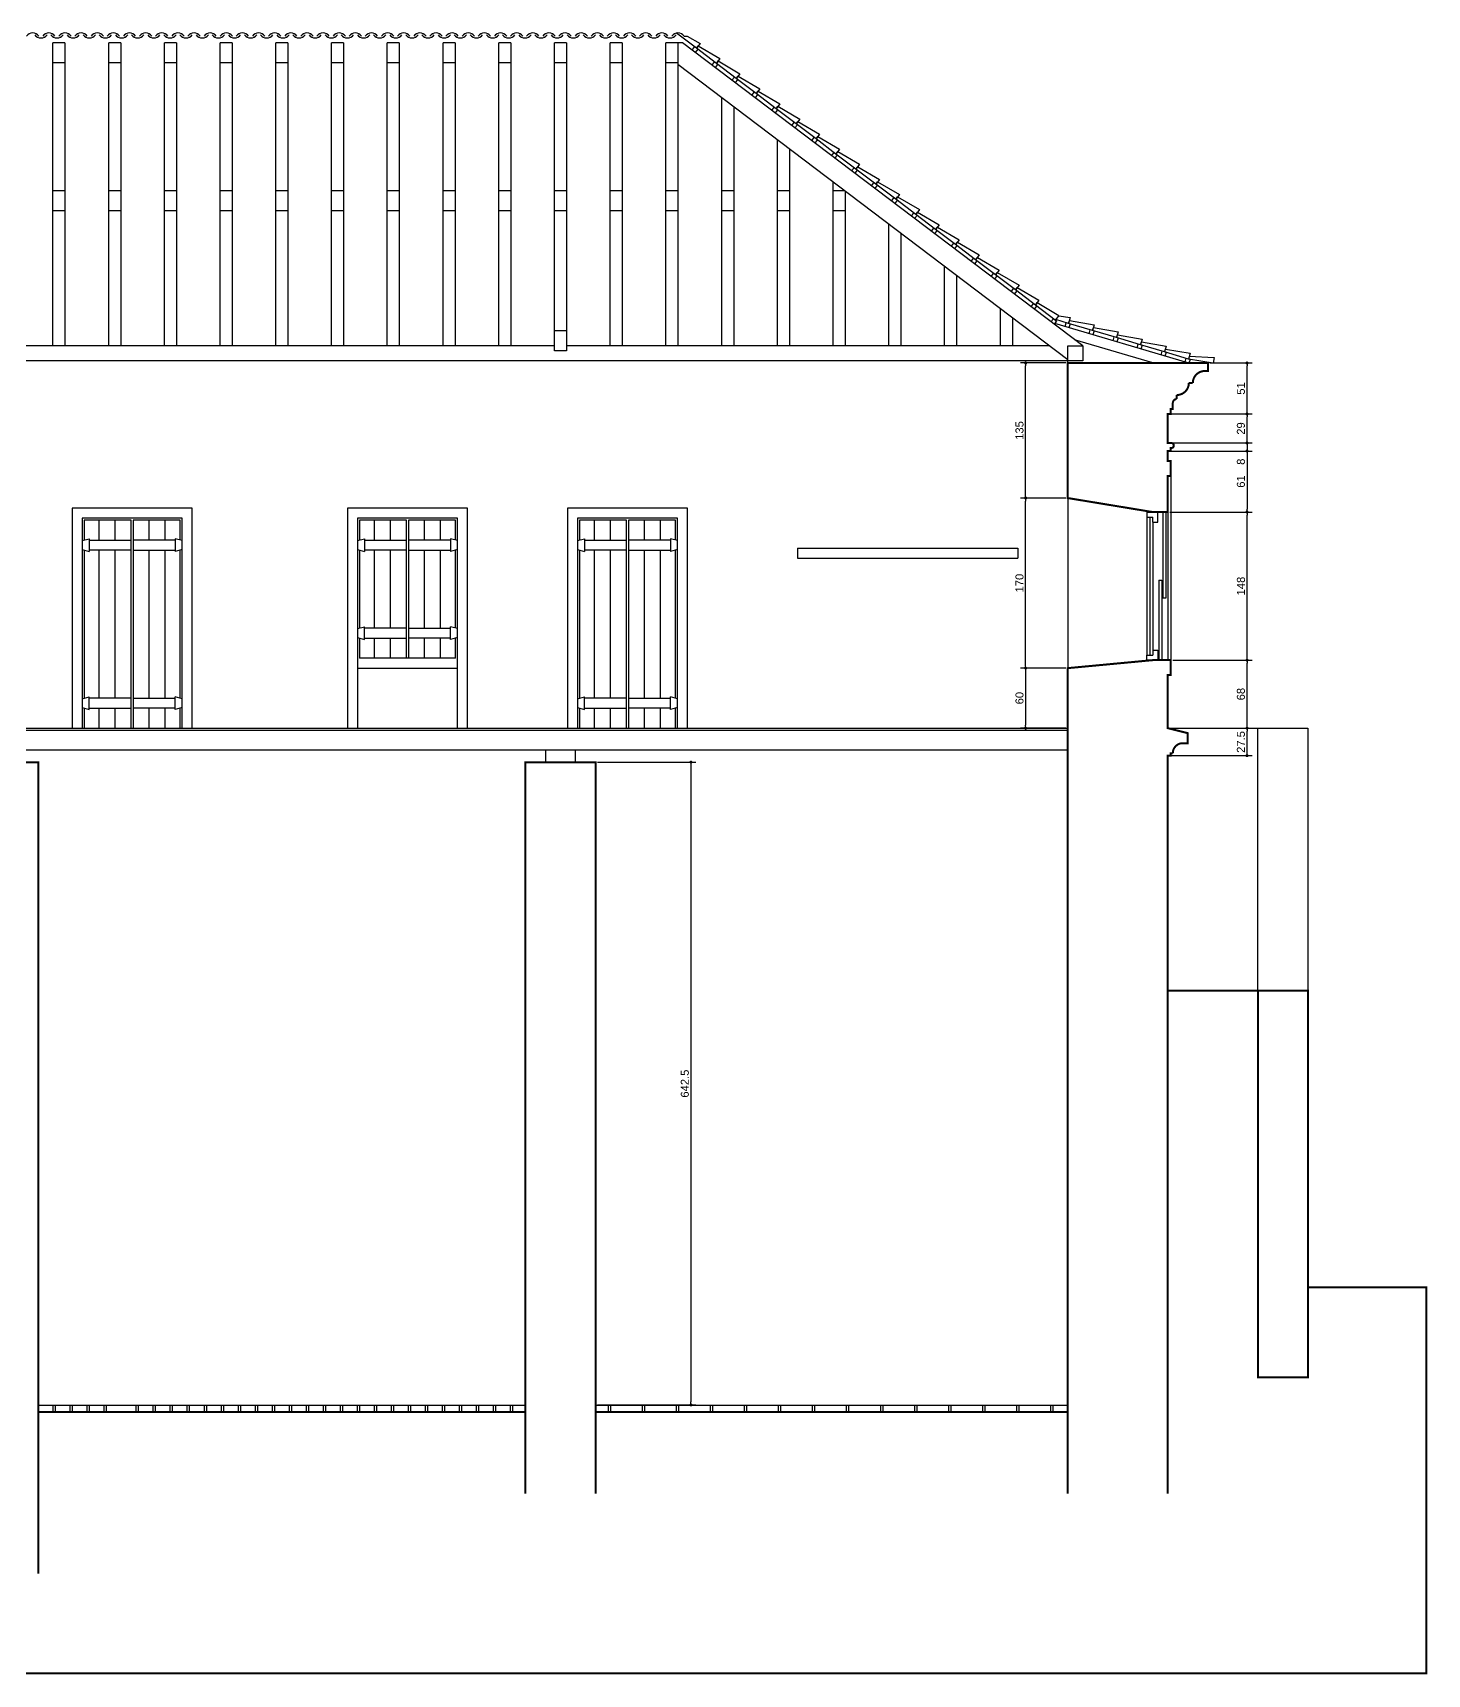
# Model space of a CAD drawing. Extents: x -6493 to 6606, y -1422 to 11651.
# Drawn here: x -254 to 1139, y 6164 to 7804 of the extents above; entities that cross this region are included whole.
import ezdxf

# ---------------------------------------------------------------- set-up
doc = ezdxf.new("R2010")
doc.units = 0
doc.header["$PDMODE"] = 35
doc.layers.get('0').update_dxf_attribs({"linetype": 'CONTINUOUS'})
doc.layers.get('DEFPOINTS').update_dxf_attribs({"linetype": 'CONTINUOUS'})
for name, color, linetype in [('COTA', 7, 'CONTINUOUS'), ('PAREDE', 7, 'CONTINUOUS'), ('PAREDE_FINA', 7, 'CONTINUOUS')]:
    doc.layers.add(name, color=color, linetype=linetype)
doc.styles.add('TEXTO', font='ARIAL.TTF')
doc.dimstyles.new('COTA', dxfattribs={"dimtxt": 8, "dimasz": 3, "dimexe": 5, "dimexo": 2, "dimgap": 2, "dimtad": 1, "dimdec": 1, "dimdsep": 46, "dimtxsty": 'TEXTO', "dimblk1": 'DOT', "dimblk2": 'DOT', "dimsah": 1, "dimcen": 0, "dimclrd": 256, "dimclre": 256, "dimclrt": 256, "dimadec": 0, "dimazin": 0, "dimtfac": 1, "dimtdec": 4, "dimtmove": 0, "dimatfit": 3, "dimldrblk": 'DOT', "dimfxl": 1, "dimtolj": 1, "dimtzin": 0, "dimarcsym": 0})

# ---------------------------------------------------------------- blocks, each defined once
blk = doc.blocks.new('_DOT')
at = {"color": 0, "linetype": 'ByBlock'}
blk.add_line((-0.5, 0), (-1, 0), dxfattribs=at)
at = {"color": 0, "linetype": 'ByBlock', "const_width": 0.5}
blk.add_lwpolyline([(-0.25, 0, 1), (0.25, 0, 1)], format="xyb", close=True, dxfattribs=at)
blk = doc.blocks.new('*D327')
at = {"layer": 'COTA', "lineweight": -2}
for p, q in [((310, 7075.5), (408.4, 7075.5)), ((403.4, 7072.5), (403.4, 6436)), ((310, 6433), (408.4, 6433))]:
    blk.add_line(p, q, dxfattribs=at)
at = {"layer": 'DEFPOINTS', "color": 0}
for p in [(308, 7075.5), (308, 6433), (403.4, 6433)]:
    blk.add_point(p, dxfattribs=at)
at = {"layer": 'COTA', "lineweight": -2, "xscale": 3, "yscale": 3, "zscale": 3}
for p, rotation in [((403.4, 7075.5), 90), ((403.4, 6433), 270)]:
    blk.add_blockref('_DOT', p, dxfattribs=dict(at, rotation=rotation))
at = {"layer": 'COTA', "insert": (397.3, 6754.2), "char_height": 8, "attachment_point": 5, "rotation": 90, "style": 'TEXTO'}
blk.add_mtext('\\A1;642.5', dxfattribs=at)
blk = doc.blocks.new('*D322')
at = {"layer": 'COTA', "lineweight": -2}
for p, q in [((882, 7423.5), (964.2, 7423.5)), ((959.2, 7397.5), (959.2, 7420.5)), ((882, 7394.5), (964.2, 7394.5))]:
    blk.add_line(p, q, dxfattribs=at)
at = {"layer": 'DEFPOINTS', "color": 0}
for p in [(880, 7423.5), (959.2, 7423.5), (880, 7394.5)]:
    blk.add_point(p, dxfattribs=at)
at = {"layer": 'COTA', "lineweight": -2, "xscale": 3, "yscale": 3, "zscale": 3}
for p, rotation in [((959.2, 7423.5), 90), ((959.2, 7394.5), 270)]:
    blk.add_blockref('_DOT', p, dxfattribs=dict(at, rotation=rotation))
at = {"layer": 'COTA', "insert": (953.1, 7409), "char_height": 8, "attachment_point": 5, "rotation": 90, "style": 'TEXTO'}
blk.add_mtext('\\A1;29', dxfattribs=at)
blk = doc.blocks.new('*D320')
at = {"layer": 'COTA', "lineweight": -2}
for p, q in [((882, 7325.5), (964.2, 7325.5)), ((959.2, 7180.5), (959.2, 7322.5)), ((887, 7177.5), (964.2, 7177.5))]:
    blk.add_line(p, q, dxfattribs=at)
at = {"layer": 'DEFPOINTS', "color": 0}
for p in [(880, 7325.5), (959.2, 7325.5), (885, 7177.5)]:
    blk.add_point(p, dxfattribs=at)
at = {"layer": 'COTA', "lineweight": -2, "xscale": 3, "yscale": 3, "zscale": 3}
for p, rotation in [((959.2, 7325.5), 90), ((959.2, 7177.5), 270)]:
    blk.add_blockref('_DOT', p, dxfattribs=dict(at, rotation=rotation))
at = {"layer": 'COTA', "insert": (953.1, 7251.5), "char_height": 8, "attachment_point": 5, "rotation": 90, "style": 'TEXTO'}
blk.add_mtext('\\A1;148', dxfattribs=at)
blk = doc.blocks.new('*D317')
at = {"layer": 'COTA', "lineweight": -2}
for p, q in [((885, 7177.5), (964.2, 7177.5)), ((959.2, 7112.5), (959.2, 7174.5)), ((882, 7109.5), (964.2, 7109.5))]:
    blk.add_line(p, q, dxfattribs=at)
at = {"layer": 'DEFPOINTS', "color": 0}
for p in [(883, 7177.5), (959.2, 7177.5), (880, 7109.5)]:
    blk.add_point(p, dxfattribs=at)
at = {"layer": 'COTA', "lineweight": -2, "xscale": 3, "yscale": 3, "zscale": 3}
for p, rotation in [((959.2, 7177.5), 90), ((959.2, 7109.5), 270)]:
    blk.add_blockref('_DOT', p, dxfattribs=dict(at, rotation=rotation))
at = {"layer": 'COTA', "insert": (953.1, 7143.5), "char_height": 8, "attachment_point": 5, "rotation": 90, "style": 'TEXTO'}
blk.add_mtext('\\A1;68', dxfattribs=at)
blk = doc.blocks.new('*D318')
at = {"layer": 'COTA', "lineweight": -2}
for p, q in [((882, 7109.5), (964.2, 7109.5)), ((959.2, 7085), (959.2, 7106.5)), ((882, 7082), (964.2, 7082))]:
    blk.add_line(p, q, dxfattribs=at)
at = {"layer": 'DEFPOINTS', "color": 0}
for p in [(880, 7109.5), (959.2, 7109.5), (880, 7082)]:
    blk.add_point(p, dxfattribs=at)
at = {"layer": 'COTA', "lineweight": -2, "xscale": 3, "yscale": 3, "zscale": 3}
for p, rotation in [((959.2, 7109.5), 90), ((959.2, 7082), 270)]:
    blk.add_blockref('_DOT', p, dxfattribs=dict(at, rotation=rotation))
at = {"layer": 'COTA', "insert": (953.1, 7095.7), "char_height": 8, "attachment_point": 5, "rotation": 90, "style": 'TEXTO'}
blk.add_mtext('\\A1;27.5', dxfattribs=at)
blk = doc.blocks.new('*D319')
at = {"layer": 'COTA', "lineweight": -2}
for p, q in [((882, 7386.5), (964.2, 7386.5)), ((959.2, 7383.5), (959.2, 7328.5)), ((882, 7325.5), (964.2, 7325.5))]:
    blk.add_line(p, q, dxfattribs=at)
at = {"layer": 'DEFPOINTS', "color": 0}
for p in [(880, 7386.5), (880, 7325.5), (959.2, 7325.5)]:
    blk.add_point(p, dxfattribs=at)
at = {"layer": 'COTA', "lineweight": -2, "xscale": 3, "yscale": 3, "zscale": 3}
for p, rotation in [((959.2, 7386.5), 90), ((959.2, 7325.5), 270)]:
    blk.add_blockref('_DOT', p, dxfattribs=dict(at, rotation=rotation))
at = {"layer": 'COTA', "insert": (953.1, 7356), "char_height": 8, "attachment_point": 5, "rotation": 90, "style": 'TEXTO'}
blk.add_mtext('\\A1;61', dxfattribs=at)
blk = doc.blocks.new('*D323')
at = {"layer": 'COTA', "lineweight": -2}
for p, q in [((959.2, 7397.5), (959.2, 7400.5)), ((882, 7394.5), (964.2, 7394.5)), ((882, 7386.5), (964.2, 7386.5)), ((959.2, 7394.5), (959.2, 7386.5)), ((959.2, 7383.5), (959.2, 7371.2))]:
    blk.add_line(p, q, dxfattribs=at)
at = {"layer": 'DEFPOINTS', "color": 0}
for p in [(880, 7394.5), (880, 7386.5), (959.2, 7386.5)]:
    blk.add_point(p, dxfattribs=at)
at = {"layer": 'COTA', "lineweight": -2, "xscale": 3, "yscale": 3, "zscale": 3}
for p, rotation in [((959.2, 7394.5), 270), ((959.2, 7386.5), 90)]:
    blk.add_blockref('_DOT', p, dxfattribs=dict(at, rotation=rotation))
at = {"layer": 'COTA', "insert": (953.1, 7375.8), "char_height": 8, "attachment_point": 5, "rotation": 90, "style": 'TEXTO'}
blk.add_mtext('\\A1;8', dxfattribs=at)
blk = doc.blocks.new('*D321')
at = {"layer": 'COTA', "lineweight": -2}
for p, q in [((922, 7474.5), (964.2, 7474.5)), ((959.2, 7426.5), (959.2, 7471.5)), ((882, 7423.5), (964.2, 7423.5))]:
    blk.add_line(p, q, dxfattribs=at)
at = {"layer": 'DEFPOINTS', "color": 0}
for p in [(920, 7474.5), (959.2, 7474.5), (880, 7423.5)]:
    blk.add_point(p, dxfattribs=at)
at = {"layer": 'COTA', "lineweight": -2, "xscale": 3, "yscale": 3, "zscale": 3}
for p, rotation in [((959.2, 7474.5), 90), ((959.2, 7423.5), 270)]:
    blk.add_blockref('_DOT', p, dxfattribs=dict(at, rotation=rotation))
at = {"layer": 'COTA', "insert": (953.1, 7449), "char_height": 8, "attachment_point": 5, "rotation": 90, "style": 'TEXTO'}
blk.add_mtext('\\A1;51', dxfattribs=at)
blk = doc.blocks.new('*D326')
at = {"layer": 'COTA', "lineweight": -2}
for p, q in [((778, 7474.5), (732.9, 7474.5)), ((737.9, 7342.5), (737.9, 7471.5)), ((778, 7339.5), (732.9, 7339.5))]:
    blk.add_line(p, q, dxfattribs=at)
at = {"layer": 'DEFPOINTS', "color": 0}
for p in [(737.9, 7474.5), (780, 7474.5), (780, 7339.5)]:
    blk.add_point(p, dxfattribs=at)
at = {"layer": 'COTA', "lineweight": -2, "xscale": 3, "yscale": 3, "zscale": 3}
for p, rotation in [((737.9, 7474.5), 90), ((737.9, 7339.5), 270)]:
    blk.add_blockref('_DOT', p, dxfattribs=dict(at, rotation=rotation))
at = {"layer": 'COTA', "insert": (731.8, 7407), "char_height": 8, "attachment_point": 5, "rotation": 90, "style": 'TEXTO'}
blk.add_mtext('\\A1;135', dxfattribs=at)
blk = doc.blocks.new('*D325')
at = {"layer": 'COTA', "lineweight": -2}
for p, q in [((778, 7339.5), (732.9, 7339.5)), ((737.9, 7172.5), (737.9, 7336.5)), ((778, 7169.5), (732.9, 7169.5))]:
    blk.add_line(p, q, dxfattribs=at)
at = {"layer": 'DEFPOINTS', "color": 0}
for p in [(737.9, 7339.5), (780, 7339.5), (780, 7169.5)]:
    blk.add_point(p, dxfattribs=at)
at = {"layer": 'COTA', "lineweight": -2, "xscale": 3, "yscale": 3, "zscale": 3}
for p, rotation in [((737.9, 7339.5), 90), ((737.9, 7169.5), 270)]:
    blk.add_blockref('_DOT', p, dxfattribs=dict(at, rotation=rotation))
at = {"layer": 'COTA', "insert": (731.8, 7254.5), "char_height": 8, "attachment_point": 5, "rotation": 90, "style": 'TEXTO'}
blk.add_mtext('\\A1;170', dxfattribs=at)
blk = doc.blocks.new('*D324')
at = {"layer": 'COTA', "lineweight": -2}
for p, q in [((778, 7169.5), (732.9, 7169.5)), ((737.9, 7166.5), (737.9, 7112.5)), ((778, 7109.5), (732.9, 7109.5))]:
    blk.add_line(p, q, dxfattribs=at)
at = {"layer": 'DEFPOINTS', "color": 0}
for p in [(780, 7169.5), (737.9, 7109.5), (780, 7109.5)]:
    blk.add_point(p, dxfattribs=at)
at = {"layer": 'COTA', "lineweight": -2, "xscale": 3, "yscale": 3, "zscale": 3}
for p, rotation in [((737.9, 7169.5), 90), ((737.9, 7109.5), 270)]:
    blk.add_blockref('_DOT', p, dxfattribs=dict(at, rotation=rotation))
at = {"layer": 'COTA', "insert": (731.8, 7139.5), "char_height": 8, "attachment_point": 5, "rotation": 90, "style": 'TEXTO'}
blk.add_mtext('\\A1;60', dxfattribs=at)

msp = doc.modelspace()

# ---------------------------------------------------------------- linework, layer by layer
at = {"layer": 'PAREDE', "const_width": 2}
msp.add_lwpolyline([(883.03, 7361.47), (880.03, 7361.47), (880.03, 7325.47), (865.03, 7325.47), (780.03, 7339.47), (780.03, 7474.47), (880.03, 7474.47), (920.03, 7474.47), (920.03, 7466.47), (917.03, 7466.47, 0.4142136), (905.03, 7454.47), (901.03, 7454.47, -0.4142136), (889.03, 7442.47), (889.03, 7438.47, 0.4142136), (885.03, 7434.47), (885.03, 7428.47), (883.03, 7428.47), (883.03, 7423.47), (880.03, 7423.47), (880.03, 7394.47), (883.53, 7394.47, -1), (883.53, 7389.47), (883.03, 7389.47), (883.03, 7386.47), (880.03, 7386.47), (880.03, 7376.47), (883.03, 7376.47)], format="xyb", close=True, dxfattribs=at)
at = {"layer": 'PAREDE'}
for points in [[(880.03, 6344.47, 2, 2, 0), (880.03, 7081.97, 2, 2, 0), (883.03, 7081.97, 2, 2, 0), (883.03, 7084.47, 2, 2, 0), (885.03, 7084.47, 2, 2, -0.4142136), (895.03, 7094.47, 2, 2, 0), (900.03, 7094.47, 2, 2, 0), (900.03, 7104.47, 2, 2, 0), (880.03, 7109.47, 2, 2, 0), (880.03, 7162.47, 2, 2, 0), (883.03, 7162.47, 2, 2, 0), (883.03, 7177.47, 2, 2, 0), (865.03, 7177.47, 2, 2, 0), (780.03, 7169.47, 2, 2, 0), (780.03, 6344.47, 0, 0, 0)], [(880.03, 6846.97, 2, 2, 0), (970.03, 6846.97, 2, 2, 0), (970.03, 6460.72, 2, 2, 0), (1020.03, 6460.72, 2, 2, 0), (1020.03, 6846.97, 2, 2, 0), (970.03, 6846.97, 0, 0, 0)], [(-5903.97, 6746.97, 2, 2, 0), (-6111.14, 6746.97, 2, 2, 0), (-6111.14, 6164.94, 2, 2, 0), (-4818.97, 6164.94, 2, 2, 0), (1138.25, 6164.94, 2, 2, 0), (1138.25, 6550.55, 2, 2, 0), (1020.03, 6550.55, 0, 0, 0)], [(-248.97, 6425.97, 2, 2, 0), (238.03, 6425.97, 0, 0, 0)], [(308.03, 6425.97, 2, 2, 0), (780.03, 6425.97, 0, 0, 0)]]:
    msp.add_lwpolyline(points, format="xyseb", dxfattribs=at)
at = {"layer": 'PAREDE', "const_width": 2}
for points in [[(-248.97, 6264.47), (-248.97, 7075.47), (-318.97, 7075.47), (-318.97, 6264.47)], [(308.03, 6344.47), (308.03, 7075.47), (238.03, 7075.47), (238.03, 6344.47)], [(308.03, 6425.97), (780.03, 6425.97)]]:
    msp.add_lwpolyline(points, dxfattribs=at)
at = {"layer": 'PAREDE_FINA'}
for points in [[(-234.27, 7491.47), (-234.27, 7794.47)], [(-222.27, 7794.47), (-234.27, 7794.47)], [(-222.27, 7794.47), (-222.27, 7491.47)], [(-178.57, 7491.47), (-178.57, 7794.47)], [(-166.57, 7794.47), (-178.57, 7794.47)], [(-166.57, 7794.47), (-166.57, 7491.47)], [(-122.87, 7491.47), (-122.87, 7794.47)], [(-110.87, 7794.47), (-122.87, 7794.47)], [(-110.87, 7794.47), (-110.87, 7491.47)], [(-67.17, 7491.47), (-67.17, 7794.47)], [(-55.17, 7794.47), (-67.17, 7794.47)], [(-55.17, 7794.47), (-55.17, 7491.47)], [(-11.47, 7491.47), (-11.47, 7794.47)], [(0.53, 7794.47), (-11.47, 7794.47)], [(0.53, 7794.47), (0.53, 7491.47)], [(44.23, 7491.47), (44.23, 7794.47)], [(56.23, 7794.47), (44.23, 7794.47)], [(56.23, 7794.47), (56.23, 7491.47)], [(99.93, 7491.47), (99.93, 7794.47)], [(111.93, 7794.47), (99.93, 7794.47)], [(111.93, 7794.47), (111.93, 7491.47)], [(155.63, 7491.47), (155.63, 7794.47)], [(167.63, 7794.47), (155.63, 7794.47)], [(167.63, 7794.47), (167.63, 7491.47)], [(211.33, 7491.47), (211.33, 7794.47)], [(223.33, 7794.47), (211.33, 7794.47)], [(223.33, 7794.47), (223.33, 7491.47)], [(267.03, 7486.47), (267.03, 7794.47)], [(279.03, 7794.47), (267.03, 7794.47)], [(279.03, 7794.47), (279.03, 7486.47)], [(322.73, 7491.47), (322.73, 7794.47)], [(334.73, 7794.47), (322.73, 7794.47)], [(334.73, 7794.47), (334.73, 7491.47)], [(378.43, 7491.47), (378.43, 7794.47)], [(390.43, 7794.47), (378.43, 7794.47)], [(412.48, 7793.8), (408.85, 7789.02), (388.93, 7804.11), (389.1, 7804.34)], [(390.43, 7794.47), (390.43, 7491.47)], [(395.03, 7794.47), (390.43, 7794.47)], [(795.03, 7491.47), (395.03, 7794.47)], [(396.58, 7801.28), (399.68, 7801.28)], [(399.68, 7801.28), (412.48, 7793.8)], [(404.55, 7787.26), (406.96, 7790.45)], [(410.15, 7788.03), (407.74, 7784.84)], [(432.41, 7778.7), (428.78, 7773.92), (408.85, 7789.02), (410.67, 7791.41), (432.41, 7778.7)], [(452.33, 7763.61), (448.71, 7758.82), (428.78, 7773.92), (430.59, 7776.31), (452.33, 7763.61)], [(-222.27, 7774.47), (-234.27, 7774.47)], [(-166.57, 7774.47), (-178.57, 7774.47)], [(-110.87, 7774.47), (-122.87, 7774.47)], [(-55.17, 7774.47), (-67.17, 7774.47)], [(0.53, 7774.47), (-11.47, 7774.47)], [(56.23, 7774.47), (44.23, 7774.47)], [(111.93, 7774.47), (99.93, 7774.47)], [(167.63, 7774.47), (155.63, 7774.47)], [(223.33, 7774.47), (211.33, 7774.47)], [(279.03, 7774.47), (267.03, 7774.47)], [(334.73, 7774.47), (322.73, 7774.47)], [(390.43, 7774.47), (378.43, 7774.47)], [(780.03, 7477.74), (390.43, 7772.86)], [(424.48, 7772.16), (426.89, 7775.35)], [(430.08, 7772.94), (427.66, 7769.75)], [(444.4, 7757.07), (446.82, 7760.26)], [(472.26, 7748.51), (468.64, 7743.73), (448.71, 7758.82), (450.52, 7761.22), (472.26, 7748.51)], [(450.01, 7757.84), (447.59, 7754.65)], [(464.33, 7741.97), (466.75, 7745.16)], [(492.19, 7733.42), (488.57, 7728.63), (468.64, 7743.73), (470.45, 7746.12), (492.19, 7733.42)], [(434.13, 7491.47), (434.13, 7739.76)], [(446.13, 7730.67), (446.13, 7491.47)], [(469.94, 7742.75), (467.52, 7739.56)], [(484.26, 7726.88), (486.68, 7730.07)], [(489.86, 7727.65), (487.45, 7724.46)], [(512.12, 7718.32), (508.49, 7713.54), (488.57, 7728.63), (490.38, 7731.02), (512.12, 7718.32)], [(504.19, 7711.78), (506.6, 7714.97)], [(509.79, 7712.55), (507.38, 7709.37)], [(532.05, 7703.23), (528.42, 7698.44), (508.49, 7713.54), (510.31, 7715.93), (532.05, 7703.23)], [(489.83, 7491.47), (489.83, 7697.56)], [(524.12, 7696.69), (526.53, 7699.87)], [(529.72, 7697.46), (527.3, 7694.27)], [(551.97, 7688.13), (548.35, 7683.35), (528.42, 7698.44), (530.23, 7700.83), (551.97, 7688.13)], [(501.83, 7688.47), (501.83, 7491.47)], [(544.04, 7681.59), (546.46, 7684.78)], [(549.65, 7682.36), (547.23, 7679.18)], [(571.9, 7673.03), (568.28, 7668.25), (548.35, 7683.35), (550.16, 7685.74), (571.9, 7673.03)], [(563.97, 7666.5), (566.39, 7669.68)], [(569.58, 7667.27), (567.16, 7664.08)], [(591.83, 7657.94), (588.21, 7653.16), (568.28, 7668.25), (570.09, 7670.64), (591.83, 7657.94)], [(-234.27, 7646.97), (-222.27, 7646.97)], [(-178.57, 7646.97), (-166.57, 7646.97)], [(-122.87, 7646.97), (-110.87, 7646.97)], [(-67.17, 7646.97), (-55.17, 7646.97)], [(-11.47, 7646.97), (0.53, 7646.97)], [(44.23, 7646.97), (56.23, 7646.97)], [(99.93, 7646.97), (111.93, 7646.97)], [(155.63, 7646.97), (167.63, 7646.97)], [(211.33, 7646.97), (223.33, 7646.97)], [(267.03, 7646.97), (279.03, 7646.97)], [(322.73, 7646.97), (334.73, 7646.97)], [(378.43, 7646.97), (390.43, 7646.97)], [(434.13, 7646.97), (446.13, 7646.97)], [(489.83, 7646.97), (501.83, 7646.97)], [(545.53, 7491.47), (545.53, 7655.37)], [(545.53, 7646.97), (556.63, 7646.97)], [(557.53, 7646.28), (557.53, 7491.47)], [(583.9, 7651.4), (586.32, 7654.59)], [(589.5, 7652.17), (587.09, 7648.98)], [(611.76, 7642.84), (608.13, 7638.06), (588.21, 7653.16), (590.02, 7655.55), (611.76, 7642.84)], [(603.83, 7636.3), (606.24, 7639.49)], [(609.43, 7637.08), (607.02, 7633.89)], [(631.69, 7627.75), (628.06, 7622.96), (608.13, 7638.06), (609.95, 7640.45), (631.69, 7627.75)], [(-234.27, 7626.97), (-222.27, 7626.97)], [(-178.57, 7626.97), (-166.57, 7626.97)], [(-122.87, 7626.97), (-110.87, 7626.97)], [(-67.17, 7626.97), (-55.17, 7626.97)], [(-11.47, 7626.97), (0.53, 7626.97)], [(44.23, 7626.97), (56.23, 7626.97)], [(99.93, 7626.97), (111.93, 7626.97)], [(155.63, 7626.97), (167.63, 7626.97)], [(211.33, 7626.97), (223.33, 7626.97)], [(267.03, 7626.97), (279.03, 7626.97)], [(322.73, 7626.97), (334.73, 7626.97)], [(378.43, 7626.97), (390.43, 7626.97)], [(434.13, 7626.97), (446.13, 7626.97)], [(489.83, 7626.97), (501.83, 7626.97)], [(545.53, 7626.97), (557.53, 7626.97)], [(601.23, 7491.47), (601.23, 7613.18)], [(623.76, 7621.21), (626.17, 7624.4)], [(629.36, 7621.98), (626.95, 7618.79)], [(651.61, 7612.65), (647.99, 7607.87), (628.06, 7622.96), (629.87, 7625.36), (651.61, 7612.65)], [(613.23, 7604.09), (613.23, 7491.47)], [(643.68, 7606.11), (646.1, 7609.3)], [(649.29, 7606.89), (646.87, 7603.7)], [(671.54, 7597.56), (667.92, 7592.77), (647.99, 7607.87), (649.8, 7610.26), (671.54, 7597.56)], [(663.61, 7591.02), (666.03, 7594.21)], [(669.22, 7591.79), (666.8, 7588.6)], [(691.47, 7582.46), (687.85, 7577.68), (667.92, 7592.77), (669.73, 7595.17), (691.47, 7582.46)], [(711.4, 7567.37), (707.77, 7562.58), (687.85, 7577.68), (689.66, 7580.07), (711.4, 7567.37)], [(656.93, 7491.47), (656.93, 7570.99)], [(683.54, 7575.92), (685.96, 7579.11)], [(689.14, 7576.7), (686.73, 7573.51)], [(703.47, 7560.83), (705.88, 7564.02)], [(731.33, 7552.27), (727.7, 7547.49), (707.77, 7562.58), (709.59, 7564.97), (731.33, 7552.27)], [(668.93, 7561.9), (668.93, 7491.47)], [(709.07, 7561.6), (706.66, 7558.41)], [(723.4, 7545.73), (725.81, 7548.92)], [(729, 7546.5), (726.59, 7543.32)], [(751.25, 7537.17), (747.63, 7532.39), (727.7, 7547.49), (729.51, 7549.88), (751.25, 7537.17)], [(743.32, 7530.64), (745.74, 7533.82)], [(748.93, 7531.41), (746.51, 7528.22)], [(771.18, 7522.08), (767.56, 7517.3), (747.63, 7532.39), (749.44, 7534.78), (771.18, 7522.08)], [(712.63, 7491.47), (712.63, 7528.79)], [(724.63, 7519.7), (724.63, 7491.47)], [(763.25, 7515.54), (765.67, 7518.73)], [(768.86, 7516.31), (766.44, 7513.13)], [(900.03, 7474.47), (767.06, 7513.95)], [(767.56, 7517.3), (768.86, 7516.31)], [(782.54, 7519.78), (780.83, 7514.03), (767.98, 7517.85)], [(770.94, 7521.76), (782.54, 7519.78)], [(777.42, 7510.87), (778.55, 7514.71)], [(806.5, 7512.67), (804.79, 7506.92), (780.83, 7514.03), (781.68, 7516.91), (806.5, 7512.67)], [(279.03, 7506.47), (267.03, 7506.47)], [(782.39, 7513.57), (781.25, 7509.73)], [(864.9, 7474.47), (786.91, 7497.62)], [(801.38, 7503.76), (802.52, 7507.59)], [(830.47, 7505.55), (828.76, 7499.8), (804.79, 7506.92), (805.65, 7509.79), (830.47, 7505.55)], [(806.36, 7506.45), (805.22, 7502.62)], [(825.35, 7496.64), (826.49, 7500.48)], [(854.43, 7498.44), (852.73, 7492.68), (828.76, 7499.8), (829.61, 7502.68), (854.43, 7498.44)], [(830.32, 7499.34), (829.18, 7495.5)], [(267.03, 7491.47), (-277.97, 7491.47)], [(279.03, 7486.47), (267.03, 7486.47)], [(761.91, 7491.47), (279.03, 7491.47)], [(849.31, 7489.53), (850.45, 7493.36)], [(878.4, 7491.32), (876.69, 7485.57), (852.73, 7492.68), (853.58, 7495.56), (878.4, 7491.32)], [(854.29, 7492.22), (853.15, 7488.39)], [(873.28, 7482.41), (874.42, 7486.24)], [(902.37, 7484.2), (900.66, 7478.45), (876.69, 7485.57), (877.55, 7488.44), (902.37, 7484.2)], [(878.25, 7485.11), (877.11, 7481.27)], [(901.53, 7481.39), (926.32, 7480.06)], [(780.03, 7476.47), (-2511.97, 7476.47)], [(780.03, 7474.47), (780.03, 7476.47)], [(897.25, 7475.29), (898.38, 7479.13)], [(926.32, 7480.06), (925.28, 7474.15), (900.66, 7478.45)], [(902.22, 7477.99), (901.08, 7474.16)], [(883.03, 7361.47), (883.03, 7177.47)], [(780.03, 7339.47), (780.03, 7169.47)], [(-94.97, 7109.47), (-94.97, 7329.47), (-214.97, 7329.47), (-214.97, 7109.47)], [(-104.97, 7109.47), (-104.97, 7319.47), (-204.97, 7319.47), (-204.97, 7109.47)], [(-155.97, 7317.47), (-202.97, 7317.47), (-202.97, 7297.47)], [(-187.97, 7297.47), (-187.97, 7317.47)], [(-171.97, 7297.47), (-171.97, 7317.47)], [(-155.97, 7109.47), (-155.97, 7317.47)], [(-153.97, 7317.47), (-153.97, 7109.47)], [(-106.97, 7297.47), (-106.97, 7317.47), (-153.97, 7317.47)], [(-137.97, 7297.47), (-137.97, 7317.47)], [(-121.97, 7297.47), (-121.97, 7317.47)], [(180.03, 7109.47), (180.03, 7329.47), (60.03, 7329.47), (60.03, 7109.47)], [(170.03, 7109.47), (170.03, 7319.47), (70.03, 7319.47), (70.03, 7109.47)], [(119.03, 7317.47), (72.03, 7317.47), (72.03, 7297.47)], [(87.03, 7297.47), (87.03, 7317.47)], [(103.03, 7297.47), (103.03, 7317.47)], [(119.03, 7179.47), (119.03, 7317.47)], [(121.03, 7317.47), (121.03, 7179.47)], [(168.03, 7297.47), (168.03, 7317.47), (121.03, 7317.47)], [(137.03, 7297.47), (137.03, 7317.47)], [(153.03, 7297.47), (153.03, 7317.47)], [(400.03, 7109.47), (400.03, 7329.47), (280.03, 7329.47), (280.03, 7109.47)], [(390.03, 7109.47), (390.03, 7319.47), (290.03, 7319.47), (290.03, 7109.47)], [(339.03, 7317.47), (292.03, 7317.47), (292.03, 7297.47)], [(307.03, 7297.47), (307.03, 7317.47)], [(323.03, 7297.47), (323.03, 7317.47)], [(339.03, 7109.47), (339.03, 7317.47)], [(341.03, 7317.47), (341.03, 7109.47)], [(388.03, 7297.47), (388.03, 7317.47), (341.03, 7317.47)], [(357.03, 7297.47), (357.03, 7317.47)], [(373.03, 7297.47), (373.03, 7317.47)], [(859.03, 7325.47), (865.03, 7325.47)], [(859.03, 7325.47), (859.03, 7320.47)], [(865.03, 7325.47), (859.03, 7325.47)], [(859.03, 7320.47), (859.03, 7182.47)], [(859.03, 7320.47), (865.03, 7320.47)], [(862.03, 7320.47), (862.03, 7182.47)], [(865.03, 7315.47), (865.03, 7320.47)], [(870.03, 7315.47), (870.03, 7325.47)], [(875.03, 7325.47), (875.03, 7239.47)], [(878.03, 7325.47), (878.03, 7239.47)], [(880.03, 7325.47), (880.03, 7177.47)], [(865.03, 7315.47), (865.03, 7187.47)], [(865.03, 7315.47), (870.03, 7315.47)], [(-204.97, 7296.94), (-197.97, 7298.77)], [(-204.97, 7287.99), (-197.97, 7286.16)], [(-202.97, 7287.47), (-202.97, 7139.47)], [(-197.97, 7298.77), (-197.97, 7286.16)], [(-197.97, 7297.47), (-155.97, 7297.47)], [(-155.97, 7287.47), (-197.97, 7287.47)], [(-187.97, 7139.47), (-187.97, 7287.47)], [(-171.97, 7139.47), (-171.97, 7287.47)], [(-111.97, 7297.47), (-153.97, 7297.47)], [(-153.97, 7287.47), (-111.97, 7287.47)], [(-137.97, 7139.47), (-137.97, 7287.47)], [(-121.97, 7139.47), (-121.97, 7287.47)], [(-104.97, 7296.94), (-111.97, 7298.77)], [(-111.97, 7298.77), (-111.97, 7286.16)], [(-104.97, 7287.99), (-111.97, 7286.16)], [(-106.97, 7139.47), (-106.97, 7287.47)], [(70.03, 7296.94), (77.03, 7298.77)], [(70.03, 7287.99), (77.03, 7286.16)], [(72.03, 7287.47), (72.03, 7209.47)], [(77.03, 7298.77), (77.03, 7286.16)], [(77.03, 7297.47), (119.03, 7297.47)], [(119.03, 7287.47), (77.03, 7287.47)], [(87.03, 7209.47), (87.03, 7287.47)], [(103.03, 7209.47), (103.03, 7287.47)], [(163.03, 7297.47), (121.03, 7297.47)], [(121.03, 7287.47), (163.03, 7287.47)], [(137.03, 7209.47), (137.03, 7287.47)], [(153.03, 7209.47), (153.03, 7287.47)], [(170.03, 7296.94), (163.03, 7298.77)], [(163.03, 7298.77), (163.03, 7286.16)], [(170.03, 7287.99), (163.03, 7286.16)], [(168.03, 7209.47), (168.03, 7287.47)], [(290.03, 7296.94), (297.03, 7298.77)], [(290.03, 7287.99), (297.03, 7286.16)], [(292.03, 7287.47), (292.03, 7139.47)], [(297.03, 7298.77), (297.03, 7286.16)], [(297.03, 7297.47), (339.03, 7297.47)], [(339.03, 7287.47), (297.03, 7287.47)], [(307.03, 7139.47), (307.03, 7287.47)], [(323.03, 7139.47), (323.03, 7287.47)], [(383.03, 7297.47), (341.03, 7297.47)], [(341.03, 7287.47), (383.03, 7287.47)], [(357.03, 7139.47), (357.03, 7287.47)], [(373.03, 7139.47), (373.03, 7287.47)], [(383.03, 7298.77), (383.03, 7286.16)], [(390.03, 7296.94), (383.03, 7298.77)], [(390.03, 7287.99), (383.03, 7286.16)], [(388.03, 7139.47), (388.03, 7287.47)], [(510.03, 7289.47), (730.03, 7289.47)], [(510.03, 7289.47), (510.03, 7279.47)], [(730.03, 7289.47), (730.03, 7279.47)], [(510.03, 7279.47), (730.03, 7279.47)], [(871.03, 7257.47), (871.03, 7177.47)], [(871.03, 7257.47), (874.03, 7257.47)], [(874.03, 7257.47), (874.03, 7177.47)], [(878.03, 7239.47), (875.03, 7239.47)], [(70.03, 7208.94), (77.03, 7210.77)], [(77.03, 7198.16), (77.03, 7210.77)], [(119.03, 7209.47), (77.03, 7209.47)], [(121.03, 7209.47), (163.03, 7209.47)], [(163.03, 7198.16), (163.03, 7210.77)], [(170.03, 7208.94), (163.03, 7210.77)], [(70.03, 7199.99), (77.03, 7198.16)], [(72.03, 7199.47), (72.03, 7179.47)], [(77.03, 7199.47), (119.03, 7199.47)], [(87.03, 7179.47), (87.03, 7199.47)], [(103.03, 7179.47), (103.03, 7199.47)], [(163.03, 7199.47), (121.03, 7199.47)], [(137.03, 7179.47), (137.03, 7199.47)], [(153.03, 7179.47), (153.03, 7199.47)], [(170.03, 7199.99), (163.03, 7198.16)], [(168.03, 7179.47), (168.03, 7199.47)], [(865.03, 7187.47), (870.03, 7187.47)], [(865.03, 7187.47), (865.03, 7182.47)], [(870.03, 7187.47), (870.03, 7177.47)], [(70.03, 7169.47), (170.03, 7169.47)], [(168.03, 7179.47), (72.03, 7179.47)], [(865.03, 7177.47), (859.03, 7177.47), (859.03, 7182.47)], [(859.03, 7182.47), (865.03, 7182.47)], [(865.03, 7177.47), (859.03, 7177.47)], [(-204.97, 7138.94), (-197.97, 7140.77)], [(-197.97, 7128.16), (-197.97, 7140.77)], [(-155.97, 7139.47), (-197.97, 7139.47)], [(-153.97, 7139.47), (-111.97, 7139.47)], [(-111.97, 7128.16), (-111.97, 7140.77)], [(-104.97, 7138.94), (-111.97, 7140.77)], [(290.03, 7138.94), (297.03, 7140.77)], [(297.03, 7128.16), (297.03, 7140.77)], [(339.03, 7139.47), (297.03, 7139.47)], [(341.03, 7139.47), (383.03, 7139.47)], [(390.03, 7138.94), (383.03, 7140.77)], [(383.03, 7128.16), (383.03, 7140.77)], [(-204.97, 7129.99), (-197.97, 7128.16)], [(-202.97, 7129.47), (-202.97, 7109.47)], [(-197.97, 7129.47), (-155.97, 7129.47)], [(-187.97, 7109.47), (-187.97, 7129.47)], [(-171.97, 7109.47), (-171.97, 7129.47)], [(-111.97, 7129.47), (-153.97, 7129.47)], [(-137.97, 7109.47), (-137.97, 7129.47)], [(-121.97, 7109.47), (-121.97, 7129.47)], [(-104.97, 7129.99), (-111.97, 7128.16)], [(-106.97, 7109.47), (-106.97, 7129.47)], [(290.03, 7129.99), (297.03, 7128.16)], [(292.03, 7129.47), (292.03, 7109.47)], [(297.03, 7129.47), (339.03, 7129.47)], [(307.03, 7109.47), (307.03, 7129.47)], [(323.03, 7109.47), (323.03, 7129.47)], [(383.03, 7129.47), (341.03, 7129.47)], [(357.03, 7109.47), (357.03, 7129.47)], [(373.03, 7109.47), (373.03, 7129.47)], [(390.03, 7129.99), (383.03, 7128.16)], [(388.03, 7109.47), (388.03, 7129.47)], [(-2511.97, 7109.47), (780.03, 7109.47)], [(-2511.97, 7107.47), (780.03, 7107.47)], [(880.03, 7109.47), (1020.03, 7109.47), (1020.03, 6846.97)], [(970.03, 6846.97), (970.03, 7109.47)], [(780.03, 7087.47), (-2511.97, 7087.47)], [(258.03, 7087.47), (258.03, 7075.47)], [(288.03, 7075.47), (288.03, 7087.47)], [(-248.97, 6432.97), (238.03, 6432.97)], [(-233.97, 6425.97), (-233.97, 6432.97)], [(-231.97, 6432.97), (-231.97, 6425.97)], [(-216.97, 6425.97), (-216.97, 6432.97)], [(-214.97, 6432.97), (-214.97, 6425.97)], [(-199.97, 6425.97), (-199.97, 6432.97)], [(-197.97, 6432.97), (-197.97, 6425.97)], [(-182.97, 6425.97), (-182.97, 6432.97)], [(-180.97, 6432.97), (-180.97, 6425.97)], [(-150.97, 6425.97), (-150.97, 6432.97)], [(-148.97, 6432.97), (-148.97, 6425.97)], [(-133.97, 6425.97), (-133.97, 6432.97)], [(-131.97, 6432.97), (-131.97, 6425.97)], [(-116.97, 6425.97), (-116.97, 6432.97)], [(-114.97, 6432.97), (-114.97, 6425.97)], [(-99.97, 6425.97), (-99.97, 6432.97)], [(-97.97, 6432.97), (-97.97, 6425.97)], [(-82.97, 6425.97), (-82.97, 6432.97)], [(-80.97, 6432.97), (-80.97, 6425.97)], [(-65.97, 6425.97), (-65.97, 6432.97)], [(-63.97, 6432.97), (-63.97, 6425.97)], [(-48.97, 6425.97), (-48.97, 6432.97)], [(-46.97, 6432.97), (-46.97, 6425.97)], [(-31.97, 6425.97), (-31.97, 6432.97)], [(-29.97, 6432.97), (-29.97, 6425.97)], [(-14.97, 6425.97), (-14.97, 6432.97)], [(-12.97, 6432.97), (-12.97, 6425.97)], [(2.03, 6425.97), (2.03, 6432.97)], [(4.03, 6432.97), (4.03, 6425.97)], [(19.03, 6425.97), (19.03, 6432.97)], [(21.03, 6432.97), (21.03, 6425.97)], [(36.03, 6425.97), (36.03, 6432.97)], [(38.03, 6432.97), (38.03, 6425.97)], [(53.03, 6425.97), (53.03, 6432.97)], [(55.03, 6432.97), (55.03, 6425.97)], [(70.03, 6425.97), (70.03, 6432.97)], [(72.03, 6432.97), (72.03, 6425.97)], [(87.03, 6425.97), (87.03, 6432.97)], [(89.03, 6432.97), (89.03, 6425.97)], [(104.03, 6425.97), (104.03, 6432.97)], [(106.03, 6432.97), (106.03, 6425.97)], [(121.03, 6425.97), (121.03, 6432.97)], [(123.03, 6432.97), (123.03, 6425.97)], [(138.03, 6425.97), (138.03, 6432.97)], [(140.03, 6432.97), (140.03, 6425.97)], [(155.03, 6425.97), (155.03, 6432.97)], [(157.03, 6432.97), (157.03, 6425.97)], [(172.03, 6425.97), (172.03, 6432.97)], [(174.03, 6432.97), (174.03, 6425.97)], [(189.03, 6425.97), (189.03, 6432.97)], [(191.03, 6432.97), (191.03, 6425.97)], [(206.03, 6425.97), (206.03, 6432.97)], [(208.03, 6432.97), (208.03, 6425.97)], [(223.03, 6425.97), (223.03, 6432.97)], [(225.03, 6432.97), (225.03, 6425.97)], [(308.03, 6432.97), (780.03, 6432.97)], [(321.03, 6425.97), (321.03, 6432.97)], [(323.03, 6432.97), (323.03, 6425.97)], [(355.03, 6425.97), (355.03, 6432.97)], [(357.03, 6432.97), (357.03, 6425.97)], [(389.03, 6425.97), (389.03, 6432.97)], [(391.03, 6432.97), (391.03, 6425.97)], [(423.03, 6425.97), (423.03, 6432.97)], [(425.03, 6432.97), (425.03, 6425.97)], [(457.03, 6425.97), (457.03, 6432.97)], [(459.03, 6432.97), (459.03, 6425.97)], [(491.03, 6425.97), (491.03, 6432.97)], [(493.03, 6432.97), (493.03, 6425.97)], [(525.03, 6425.97), (525.03, 6432.97)], [(527.03, 6432.97), (527.03, 6425.97)], [(559.03, 6425.97), (559.03, 6432.97)], [(561.03, 6432.97), (561.03, 6425.97)], [(593.03, 6425.97), (593.03, 6432.97)], [(595.03, 6432.97), (595.03, 6425.97)], [(627.03, 6425.97), (627.03, 6432.97)], [(629.03, 6432.97), (629.03, 6425.97)], [(661.03, 6425.97), (661.03, 6432.97)], [(663.03, 6432.97), (663.03, 6425.97)], [(695.03, 6425.97), (695.03, 6432.97)], [(697.03, 6432.97), (697.03, 6425.97)], [(729.03, 6425.97), (729.03, 6432.97)], [(731.03, 6432.97), (731.03, 6425.97)], [(763.03, 6425.97), (763.03, 6432.97)], [(765.03, 6432.97), (765.03, 6425.97)]]:
    msp.add_lwpolyline(points, dxfattribs=at)
msp.add_lwpolyline([(780.03, 7476.47), (780.03, 7491.47), (795.03, 7491.47), (795.03, 7476.47)], close=True, dxfattribs=at)
for centre, start, end in [((-254.53, 7796.97), 35.09066, 144.90934), ((-246.33, 7806.81), 215.09066, 324.90934), ((-238.41, 7796.97), 35.09066, 144.90934), ((-230.2, 7806.81), 215.09066, 324.90934), ((-222.28, 7796.97), 35.09066, 144.90934), ((-214.08, 7806.81), 215.09066, 324.90934), ((-206.16, 7796.97), 35.09066, 144.90934), ((-197.96, 7806.81), 215.09066, 324.90934), ((-190.04, 7796.97), 35.09066, 144.90934), ((-181.83, 7806.81), 215.09066, 324.90934), ((-173.91, 7796.97), 35.09066, 144.90934), ((-165.71, 7806.81), 215.09066, 324.90934), ((-157.79, 7796.97), 35.09066, 144.90934), ((-149.58, 7806.81), 215.09066, 324.90934), ((-141.66, 7796.97), 35.09066, 144.90934), ((-133.46, 7806.81), 215.09066, 324.90934), ((-125.54, 7796.97), 35.09066, 144.90934), ((-117.33, 7806.81), 215.09066, 324.90934), ((-109.41, 7796.97), 35.09066, 144.90934), ((-101.21, 7806.81), 215.09066, 324.90934), ((-93.29, 7796.97), 35.09066, 144.90934), ((-85.08, 7806.81), 215.09066, 324.90934), ((-77.16, 7796.97), 35.09066, 144.90934), ((-68.96, 7806.81), 215.09066, 324.90934), ((-61.04, 7796.97), 35.09066, 144.90934), ((-52.83, 7806.81), 215.09066, 324.90934), ((-44.91, 7796.97), 35.09066, 144.90934), ((-36.71, 7806.81), 215.09066, 324.90934), ((-28.79, 7796.97), 35.09066, 144.90934), ((-20.59, 7806.81), 215.09066, 324.90934), ((-12.67, 7796.97), 35.09066, 144.90934), ((-4.46, 7806.81), 215.09066, 324.90934), ((3.46, 7796.97), 35.09066, 144.90934), ((11.66, 7806.81), 215.09066, 324.90934), ((19.58, 7796.97), 35.09066, 144.90934), ((27.79, 7806.81), 215.09066, 324.90934), ((35.71, 7796.97), 35.09066, 144.90934), ((43.91, 7806.81), 215.09066, 324.90934), ((51.83, 7796.97), 35.09066, 144.90934), ((60.04, 7806.81), 215.09066, 324.90934), ((67.96, 7796.97), 35.09066, 144.90934), ((76.16, 7806.81), 215.09066, 324.90934), ((84.08, 7796.97), 35.09066, 144.90934), ((92.29, 7806.81), 215.09066, 324.90934), ((100.21, 7796.97), 35.09066, 144.90934), ((108.41, 7806.81), 215.09066, 324.90934), ((116.33, 7796.97), 35.09066, 144.90934), ((124.54, 7806.81), 215.09066, 324.90934), ((132.46, 7796.97), 35.09066, 144.90934), ((140.66, 7806.81), 215.09066, 324.90934), ((148.58, 7796.97), 35.09066, 144.90934), ((156.78, 7806.81), 215.09066, 324.90934), ((164.7, 7796.97), 35.09066, 144.90934), ((172.91, 7806.81), 215.09066, 324.90934), ((180.83, 7796.97), 35.09066, 144.90934), ((189.03, 7806.81), 215.09066, 324.90934), ((196.95, 7796.97), 35.09066, 144.90934), ((205.16, 7806.81), 215.09066, 324.90934), ((213.08, 7796.97), 35.09066, 144.90934), ((221.28, 7806.81), 215.09066, 324.90934), ((229.2, 7796.97), 35.09066, 144.90934), ((237.41, 7806.81), 215.09066, 324.90934), ((245.33, 7796.97), 35.09066, 144.90934), ((253.53, 7806.81), 215.09066, 324.90934), ((261.45, 7796.97), 35.09066, 144.90934), ((269.66, 7806.81), 215.09066, 324.90934), ((277.58, 7796.97), 35.09066, 144.90934), ((285.78, 7806.81), 215.09066, 324.90934), ((293.7, 7796.97), 35.09066, 144.90934), ((301.9, 7806.81), 215.09066, 324.90934), ((309.82, 7796.97), 35.09066, 144.90934), ((318.03, 7806.81), 215.09066, 324.90934), ((325.95, 7796.97), 35.09066, 144.90934), ((334.15, 7806.81), 215.09066, 324.90934), ((342.07, 7796.97), 35.09066, 144.90934), ((350.28, 7806.81), 215.09066, 324.90934), ((358.2, 7796.97), 35.09066, 144.90934), ((366.4, 7806.81), 215.09066, 324.90934), ((374.32, 7796.97), 35.09066, 144.90934), ((382.53, 7806.81), 215.09066, 324.90934), ((390.45, 7796.97), 35.09066, 144.90934)]:
    msp.add_arc(centre, 7.5, start, end, dxfattribs=at)

# ---------------------------------------------------------------- dimensions: what is measured, and where the dimension line sits
at = {"layer": 'COTA'}
for base, p1, p2, picture, middle in [((737.87, 7474.47), (780.03, 7339.47), (780.03, 7474.47), '*D326', (731.79, 7406.97)), ((959.22, 7474.47), (880.03, 7423.47), (920.03, 7474.47), '*D321', (953.14, 7448.97)), ((959.22, 7423.47), (880.03, 7394.47), (880.03, 7423.47), '*D322', (953.14, 7408.97)), ((959.22, 7386.47), (880.03, 7394.47), (880.03, 7386.47), '*D323', (953.14, 7375.83)), ((959.22, 7325.47), (880.03, 7386.47), (880.03, 7325.47), '*D319', (953.14, 7355.97)), ((737.87, 7339.47), (780.03, 7169.47), (780.03, 7339.47), '*D325', (731.79, 7254.47)), ((959.22, 7325.47), (885.03, 7177.47), (880.03, 7325.47), '*D320', (953.14, 7251.47)), ((737.87, 7109.47), (780.03, 7169.47), (780.03, 7109.47), '*D324', (731.79, 7139.47)), ((959.22, 7177.47), (880.03, 7109.47), (883.03, 7177.47), '*D317', (953.14, 7143.47)), ((959.22, 7109.47), (880.03, 7081.97), (880.03, 7109.47), '*D318', (953.14, 7095.72)), ((403.36, 6432.97), (308.03, 7075.47), (308.03, 6432.97), '*D327', (397.28, 6754.22))]:
    dim = msp.add_linear_dim(base=base, p1=p1, p2=p2, angle=90, dimstyle='COTA', dxfattribs=at)
    dim.commit()
    dim.dimension.update_dxf_attribs({"geometry": picture, "text_midpoint": middle})

doc.saveas('drawing.dxf')
